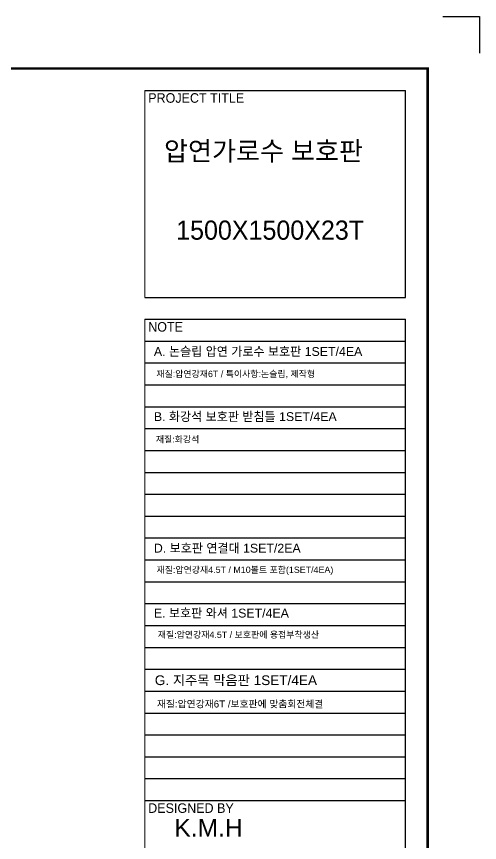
# Model space of a CAD drawing. Header units: millimetres. Extents: x 11766 to 18340, y -43240 to -38591.
# Drawn here: x 16946 to 18340, y -41078 to -38591 of the extents above; entities that cross this region are included whole.
import ezdxf

# ---------------------------------------------------------------- set-up
doc = ezdxf.new("R2010")
doc.units = ezdxf.units.MM
doc.layers.add('LAYOUT', color=7, linetype='Continuous')
doc.styles.add('H', font='')
doc.styles.get("Standard").update_dxf_attribs({"font": 'arial.ttf'})
doc.styles.get('H').set_extended_font_data('Dotum')

msp = doc.modelspace()

# ---------------------------------------------------------------- linework, layer by layer
for p, q in [((18229.7, -38590.9), (18340.4, -38590.9)), ((18340.4, -38590.9), (18340.4, -38701.6)), ((17331.9, -38813.4), (18118, -38813.4)), ((18118, -39436.7), (18118, -38813.4)), ((17331.9, -39436.7), (18118, -39436.7)), ((17331.9, -39502.6), (18118, -39502.6)), ((18118, -42192.8), (18118, -39502.6)), ((17331.9, -39568.4), (18118, -39568.4)), ((17331.9, -39634.3), (18118, -39634.3)), ((17331.9, -39700.2), (18118, -39700.2)), ((17331.9, -39766.1), (18118, -39766.1)), ((17331.9, -39832), (18118, -39832)), ((17331.9, -39897.9), (18118, -39897.9)), ((17331.9, -39963.8), (18118, -39963.8)), ((17331.9, -40029.6), (18118, -40029.6)), ((17331.9, -40095.5), (18118, -40095.5)), ((17331.9, -40161.4), (18118, -40161.4)), ((17331.9, -40227.3), (18118, -40227.3)), ((17331.9, -40293.2), (18118, -40293.2)), ((17331.9, -40359.1), (18118, -40359.1)), ((17331.9, -40424.9), (18118, -40424.9)), ((17331.9, -40490.8), (18118, -40490.8)), ((17331.9, -40556.7), (18118, -40556.7)), ((17331.9, -40622.6), (18118, -40622.6)), ((17331.9, -40688.5), (18118, -40688.5)), ((17331.9, -40754.4), (18118, -40754.4)), ((17331.9, -40820.3), (18118, -40820.3)), ((17331.9, -40886.1), (18118, -40886.1)), ((17331.9, -40952), (18118, -40952))]:
    msp.add_line(p, q)
at = {"color": 0, "lineweight": 20}
for p, q in [((17331.9, -39436.7), (17331.9, -38813.4)), ((17331.9, -42192.8), (17331.9, -39502.6))]:
    msp.add_line(p, q, dxfattribs=at)
at = {"layer": 'LAYOUT'}
for p, q in [((18183.9, -38747.5), (16246.9, -38747.5)), ((18183.9, -39182.3), (18183.9, -38747.5))]:
    msp.add_line(p, q, dxfattribs=at)
at = {"layer": 'LAYOUT', "const_width": 7.83}
msp.add_lwpolyline([(11922.9, -43083.2), (18183.9, -43083.2), (18183.9, -38747.5), (11922.9, -38747.5)], close=True, dxfattribs=at)

# ---------------------------------------------------------------- texts
at = {"style": 'H'}
for s, height, p in [('PROJECT TITLE', 28.824, (17342.4, -38850.7)), ('압연가로수 보호판', 57.65, (17390, -39024.8)), ('1500X1500X23T', 57.649, (17426.6, -39263.1)), ('NOTE', 28.82, (17342.4, -39539.9)), ('DESIGNED BY', 28.824, (17342.4, -40989.3))]:
    msp.add_text(s, height=height, dxfattribs=at).set_placement(p)
for s, height, p in [('A. 논슬립 압연 가로수 보호판 1SET/4EA', 26.62, (17359.5, -39613.1)), ('재질:압연강재6T / 특이사항:논슬립, 제작형', 19.166, (17366.9, -39676.9)), ('B. 화강석 보호판 받침틀 1SET/4EA', 26.62, (17359.5, -39809.2)), ('재질:화강석', 19.17, (17365.5, -39873.8)), ('D. 보호판 연결대 1SET/2EA', 26.62, (17359.5, -40205.3)), ('재질:압연강재4.5T / M10볼트 포함(1SET/4EA)', 19.166, (17367.6, -40266.7)), ('E. 보호판 와셔 1SET/4EA', 26.62, (17359.5, -40400.9)), ('재질:압연강재4.5T / 보호판에 용접부착생산', 19.166, (17371.3, -40462.2)), ('G. 지주목 막음판 1SET/4EA', 29.282, (17362.3, -40604.4)), ('재질:압연강재6T /보호판에 맞춤회전체결', 21.083, (17368.6, -40671.9)), ('K.M.H', 53.24, (17420.8, -41060.6))]:
    msp.add_text(s, height=height).set_placement(p)

doc.saveas('drawing.dxf')
